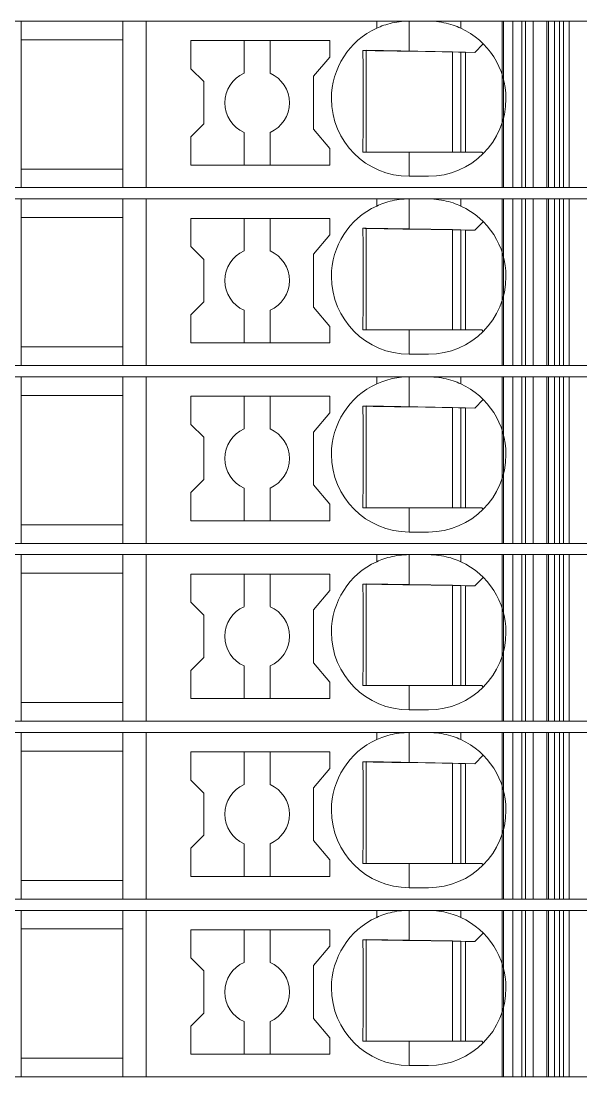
# Model space of a CAD drawing. Header units: millimetres. Extents: x 0 to 1680, y 0 to 1188.
# Drawn here: x 877.05 to 894.37, y 269.65 to 302.3 of the extents above; entities that cross this region are included whole.
import ezdxf
from ezdxf.enums import TextEntityAlignment as Align

# ---------------------------------------------------------------- set-up
doc = ezdxf.new("R2010")
doc.units = ezdxf.units.MM
for name, color, linetype, lineweight in [('EPLAN309', 5, 'Continuous', 5), ('EPLAN493', 5, 'Continuous', 5), ('MAIN-1', 7, 'Continuous', 5), ('MAIN-2', 7, 'Continuous', 5)]:
    doc.layers.add(name, color=color, linetype=linetype, lineweight=lineweight)
doc.styles.add('Tahoma', font='')
doc.styles.get('Tahoma').set_extended_font_data('Tahoma')

# ---------------------------------------------------------------- blocks, each defined once
blk = doc.blocks.new('EPLSYM_LibrarySPECIAL_Symbol12_Variant0_Placement8_12')
at = {"layer": 'EPLAN309', "lineweight": 13, "ltscale": 16}
blk.add_lwpolyline([(0, -5.15), (68.15, -5.15), (68.15, 0), (0, 0)], close=True, dxfattribs=at)
at = {"layer": 'EPLAN493', "color": 5, "style": 'Tahoma'}
blk.add_attdef('17_20450', text='', height=2.3478, dxfattribs=at).set_placement((0, -21.83478), align=Align.MIDDLE_RIGHT)
blk = doc.blocks.new('EPLSYM_LibrarySPECIAL_Symbol12_Variant0_Placement8_13')
at = {"layer": 'EPLAN309', "lineweight": 13, "ltscale": 16}
blk.add_lwpolyline([(0, -5.15), (68.15, -5.15), (68.15, 0), (0, 0)], close=True, dxfattribs=at)
at = {"layer": 'EPLAN493', "color": 5, "style": 'Tahoma'}
blk.add_attdef('17_20450', text='', height=2.3478, dxfattribs=at).set_placement((0, -21.83478), align=Align.MIDDLE_RIGHT)
blk = doc.blocks.new('EPLSYM_LibrarySPECIAL_Symbol12_Variant0_Placement8_14')
at = {"layer": 'EPLAN309', "lineweight": 13, "ltscale": 16}
blk.add_lwpolyline([(0, -5.15), (68.15, -5.15), (68.15, 0), (0, 0)], close=True, dxfattribs=at)
at = {"layer": 'EPLAN493', "color": 5, "style": 'Tahoma'}
blk.add_attdef('17_20450', text='', height=2.3478, dxfattribs=at).set_placement((0, -21.83478), align=Align.MIDDLE_RIGHT)
blk = doc.blocks.new('EPLSYM_LibrarySPECIAL_Symbol12_Variant0_Placement8_15')
at = {"layer": 'EPLAN309', "lineweight": 13, "ltscale": 16}
blk.add_lwpolyline([(0, -5.15), (68.15, -5.15), (68.15, 0), (0, 0)], close=True, dxfattribs=at)
at = {"layer": 'EPLAN493', "color": 5, "style": 'Tahoma'}
blk.add_attdef('17_20450', text='', height=2.3478, dxfattribs=at).set_placement((0, -21.83478), align=Align.MIDDLE_RIGHT)
blk = doc.blocks.new('EPLSYM_LibrarySPECIAL_Symbol12_Variant0_Placement8_16')
at = {"layer": 'EPLAN309', "lineweight": 13, "ltscale": 16}
blk.add_lwpolyline([(0, -5.15), (68.15, -5.15), (68.15, 0), (0, 0)], close=True, dxfattribs=at)
at = {"layer": 'EPLAN493', "color": 5, "style": 'Tahoma'}
blk.add_attdef('17_20450', text='', height=2.3478, dxfattribs=at).set_placement((0, -21.83478), align=Align.MIDDLE_RIGHT)
blk = doc.blocks.new('EPLSYM_LibrarySPECIAL_Symbol12_Variant0_Placement8_17')
at = {"layer": 'EPLAN309', "lineweight": 13, "ltscale": 16}
blk.add_lwpolyline([(0, -5.15), (68.15, -5.15), (68.15, 0), (0, 0)], close=True, dxfattribs=at)
at = {"layer": 'EPLAN493', "color": 5, "style": 'Tahoma'}
blk.add_attdef('17_20450', text='', height=2.3478, dxfattribs=at).set_placement((0, -21.83478), align=Align.MIDDLE_RIGHT)

msp = doc.modelspace()

# ---------------------------------------------------------------- linework, layer by layer
at = {"layer": 'MAIN-1'}
for p, q in [((877.05, 302.3), (880.2, 302.3)), ((877.05, 302.3), (877.05, 297.15)), ((880.919, 302.3), (880.2, 302.3)), ((880.2, 297.15), (880.2, 302.3)), ((888.05, 302.3), (880.919, 302.3)), ((880.919, 302.3), (880.919, 297.15)), ((888.05, 302.3), (889.05, 302.3)), ((888.05, 302.082), (888.05, 302.3)), ((888.102, 302.105), (888.05, 302.082)), ((888.156, 302.127), (888.102, 302.105)), ((888.213, 302.149), (888.156, 302.127)), ((888.272, 302.17), (888.213, 302.149)), ((888.333, 302.19), (888.272, 302.17)), ((888.397, 302.209), (888.333, 302.19)), ((888.463, 302.227), (888.397, 302.209)), ((888.531, 302.243), (888.463, 302.227)), ((888.601, 302.258), (888.531, 302.243)), ((888.673, 302.27), (888.601, 302.258)), ((888.746, 302.281), (888.673, 302.27)), ((888.821, 302.289), (888.746, 302.281)), ((888.897, 302.295), (888.821, 302.289)), ((888.973, 302.299), (888.897, 302.295)), ((889.05, 302.3), (888.973, 302.299)), ((889.05, 301.368), (889.05, 302.3)), ((889.05, 302.3), (889.65, 302.3)), ((889.65, 302.3), (889.732, 302.299)), ((890.65, 302.3), (889.65, 302.3)), ((889.732, 302.299), (889.814, 302.294)), ((889.814, 302.294), (889.896, 302.287)), ((889.896, 302.287), (889.975, 302.278)), ((889.975, 302.278), (890.053, 302.266)), ((890.053, 302.266), (890.13, 302.252)), ((890.13, 302.252), (890.204, 302.235)), ((890.204, 302.235), (890.275, 302.217)), ((890.275, 302.217), (890.345, 302.197)), ((890.345, 302.197), (890.411, 302.176)), ((890.411, 302.176), (890.475, 302.154)), ((890.475, 302.154), (890.536, 302.131)), ((890.536, 302.131), (890.594, 302.106)), ((890.594, 302.106), (890.65, 302.082)), ((890.65, 302.3), (893.704, 302.3)), ((890.65, 302.082), (890.65, 302.3)), ((893.832, 302.3), (893.704, 302.3)), ((893.704, 297.15), (893.704, 302.3)), ((893.832, 302.3), (894.367, 302.3)), ((893.832, 297.15), (893.832, 302.3)), ((877.05, 301.725), (880.2, 301.725)), ((882.3, 301.7), (882.3, 300.829)), ((882.3, 301.7), (886.6, 301.7)), ((883.95, 301.7), (883.95, 300.692)), ((884.75, 300.692), (884.75, 301.7)), ((886.6, 301.189), (886.6, 301.7)), ((887.624, 301.392), (887.625, 301.322)), ((887.685, 301.391), (887.624, 301.392)), ((887.746, 301.39), (887.685, 301.391)), ((887.721, 301.391), (887.721, 298.25)), ((887.809, 301.389), (887.746, 301.39)), ((887.873, 301.388), (887.809, 301.389)), ((887.937, 301.387), (887.873, 301.388)), ((888.003, 301.386), (887.937, 301.387)), ((888.071, 301.385), (888.003, 301.386)), ((888.14, 301.384), (888.071, 301.385)), ((888.21, 301.382), (888.14, 301.384)), ((888.283, 301.381), (888.21, 301.382)), ((888.358, 301.38), (888.283, 301.381)), ((888.435, 301.379), (888.358, 301.38)), ((888.514, 301.377), (888.435, 301.379)), ((888.597, 301.376), (888.514, 301.377)), ((888.682, 301.375), (888.597, 301.376)), ((888.771, 301.373), (888.682, 301.375)), ((888.862, 301.371), (888.771, 301.373)), ((888.955, 301.37), (888.862, 301.371)), ((889.05, 301.368), (888.955, 301.37)), ((889.05, 301.368), (891.083, 301.333)), ((891.083, 301.333), (891.347, 301.597)), ((886.1, 300.593), (886.6, 301.189)), ((887.625, 301.322), (887.625, 301.25)), ((887.625, 301.25), (887.626, 301.177)), ((887.626, 301.177), (887.627, 301.103)), ((887.627, 301.103), (887.628, 301.027)), ((890.4, 301.345), (890.4, 298.25)), ((890.65, 298.25), (890.65, 301.34)), ((890.8, 301.338), (890.8, 298.25)), ((882.7, 300.429), (882.3, 300.829)), ((887.628, 301.027), (887.628, 300.949)), ((887.628, 300.949), (887.629, 300.87)), ((887.629, 300.87), (887.63, 300.788)), ((887.63, 300.788), (887.63, 300.704)), ((882.7, 300.429), (882.7, 299.121)), ((886.1, 300.593), (886.1, 298.957)), ((887.63, 300.704), (887.631, 300.617)), ((887.631, 300.617), (887.631, 300.526)), ((887.631, 300.526), (887.632, 300.432)), ((887.632, 300.432), (887.633, 300.334)), ((887.633, 300.334), (887.633, 300.231)), ((887.633, 300.231), (887.633, 300.124)), ((887.633, 300.124), (887.633, 300.013)), ((887.633, 300.013), (887.634, 299.9)), ((887.634, 299.9), (887.633, 299.779)), ((887.633, 299.779), (887.633, 299.661)), ((887.633, 299.547), (887.632, 299.438)), ((887.632, 299.438), (887.632, 299.334)), ((887.633, 299.661), (887.633, 299.547)), ((882.7, 299.121), (882.3, 298.721)), ((887.631, 299.139), (887.63, 299.048)), ((887.632, 299.334), (887.631, 299.234)), ((887.631, 299.234), (887.631, 299.139)), ((883.95, 298.858), (883.95, 297.85)), ((884.75, 298.858), (884.75, 297.85)), ((886.1, 298.957), (886.6, 298.361)), ((887.628, 298.79), (887.627, 298.708)), ((887.629, 298.959), (887.628, 298.873)), ((887.628, 298.873), (887.628, 298.79)), ((887.63, 299.048), (887.629, 298.959)), ((882.3, 298.721), (882.3, 297.85)), ((887.625, 298.55), (887.624, 298.474)), ((887.624, 298.474), (887.624, 298.398)), ((887.626, 298.629), (887.625, 298.55)), ((887.627, 298.708), (887.626, 298.629)), ((886.6, 297.85), (886.6, 298.361)), ((887.623, 298.324), (887.622, 298.25)), ((887.622, 298.25), (887.683, 298.25)), ((887.624, 298.398), (887.623, 298.324)), ((887.683, 298.25), (887.746, 298.25)), ((887.746, 298.25), (887.809, 298.25)), ((887.809, 298.25), (887.873, 298.25)), ((887.873, 298.25), (887.939, 298.25)), ((887.939, 298.25), (888.005, 298.25)), ((888.005, 298.25), (888.074, 298.25)), ((888.074, 298.25), (888.144, 298.25)), ((888.144, 298.25), (888.215, 298.25)), ((888.215, 298.25), (888.289, 298.25)), ((888.289, 298.25), (888.364, 298.25)), ((888.364, 298.25), (888.442, 298.25)), ((888.442, 298.25), (888.522, 298.25)), ((888.522, 298.25), (888.605, 298.25)), ((888.605, 298.25), (888.69, 298.25)), ((888.69, 298.25), (888.778, 298.25)), ((888.778, 298.25), (888.867, 298.25)), ((888.867, 298.25), (888.958, 298.25)), ((888.958, 298.25), (889.05, 298.25)), ((889.05, 298.25), (891.3, 298.25)), ((889.05, 298.25), (889.05, 297.5)), ((891.347, 298.203), (891.3, 298.25)), ((886.6, 297.85), (882.3, 297.85)), ((877.05, 297.725), (880.2, 297.725)), ((889.65, 297.5), (889.05, 297.5)), ((877.05, 297.15), (880.2, 297.15)), ((880.919, 297.15), (880.2, 297.15)), ((880.919, 297.15), (893.704, 297.15)), ((892.544, 297.15), (892.544, 297.15)), ((892.65, 297.15), (892.65, 297.15)), ((893.832, 297.15), (893.704, 297.15)), ((893.832, 297.15), (894.367, 297.15)), ((877.05, 296.8), (880.2, 296.8)), ((877.05, 296.8), (877.05, 291.65)), ((880.919, 296.8), (880.2, 296.8)), ((880.2, 291.65), (880.2, 296.8)), ((888.05, 296.8), (880.919, 296.8)), ((880.919, 296.8), (880.919, 291.65)), ((888.05, 296.8), (889.05, 296.8)), ((888.05, 296.582), (888.05, 296.8)), ((888.821, 296.789), (888.746, 296.781)), ((888.897, 296.795), (888.821, 296.789)), ((888.973, 296.799), (888.897, 296.795)), ((889.05, 296.8), (888.973, 296.799)), ((889.05, 295.868), (889.05, 296.8)), ((889.05, 296.8), (889.65, 296.8)), ((889.65, 296.8), (889.732, 296.799)), ((890.65, 296.8), (889.65, 296.8)), ((889.732, 296.799), (889.814, 296.794)), ((889.814, 296.794), (889.896, 296.787)), ((890.65, 296.8), (893.704, 296.8)), ((890.65, 296.582), (890.65, 296.8)), ((893.832, 296.8), (893.704, 296.8)), ((893.704, 291.65), (893.704, 296.8)), ((893.832, 296.8), (894.367, 296.8)), ((893.832, 291.65), (893.832, 296.8)), ((888.102, 296.605), (888.05, 296.582)), ((888.156, 296.627), (888.102, 296.605)), ((888.213, 296.649), (888.156, 296.627)), ((888.272, 296.67), (888.213, 296.649)), ((888.333, 296.69), (888.272, 296.67)), ((888.397, 296.709), (888.333, 296.69)), ((888.463, 296.727), (888.397, 296.709)), ((888.531, 296.743), (888.463, 296.727)), ((888.601, 296.758), (888.531, 296.743)), ((888.673, 296.77), (888.601, 296.758)), ((888.746, 296.781), (888.673, 296.77)), ((889.896, 296.787), (889.975, 296.778)), ((889.975, 296.778), (890.053, 296.766)), ((890.053, 296.766), (890.13, 296.752)), ((890.13, 296.752), (890.204, 296.735)), ((890.204, 296.735), (890.275, 296.717)), ((890.275, 296.717), (890.345, 296.697)), ((890.345, 296.697), (890.411, 296.676)), ((890.411, 296.676), (890.475, 296.654)), ((890.475, 296.654), (890.536, 296.631)), ((890.536, 296.631), (890.594, 296.606)), ((890.594, 296.606), (890.65, 296.582)), ((877.05, 296.225), (880.2, 296.225)), ((882.3, 296.2), (882.3, 295.329)), ((882.3, 296.2), (886.6, 296.2)), ((883.95, 296.2), (883.95, 295.192)), ((884.75, 295.192), (884.75, 296.2)), ((886.6, 295.689), (886.6, 296.2)), ((887.624, 295.892), (887.625, 295.822)), ((887.685, 295.891), (887.624, 295.892)), ((887.625, 295.822), (887.625, 295.75)), ((887.746, 295.89), (887.685, 295.891)), ((887.721, 295.891), (887.721, 292.75)), ((887.809, 295.889), (887.746, 295.89)), ((887.873, 295.888), (887.809, 295.889)), ((887.937, 295.887), (887.873, 295.888)), ((888.003, 295.886), (887.937, 295.887)), ((888.071, 295.885), (888.003, 295.886)), ((888.14, 295.884), (888.071, 295.885)), ((888.21, 295.882), (888.14, 295.884)), ((888.283, 295.881), (888.21, 295.882)), ((888.358, 295.88), (888.283, 295.881)), ((888.435, 295.879), (888.358, 295.88)), ((888.514, 295.877), (888.435, 295.879)), ((888.597, 295.876), (888.514, 295.877)), ((888.682, 295.875), (888.597, 295.876)), ((888.771, 295.873), (888.682, 295.875)), ((888.862, 295.871), (888.771, 295.873)), ((888.955, 295.87), (888.862, 295.871)), ((889.05, 295.868), (888.955, 295.87)), ((889.05, 295.868), (891.083, 295.833)), ((890.4, 295.845), (890.4, 292.75)), ((890.65, 292.75), (890.65, 295.84)), ((890.8, 295.838), (890.8, 292.75)), ((891.083, 295.833), (891.347, 296.097)), ((886.1, 295.093), (886.6, 295.689)), ((887.625, 295.75), (887.626, 295.677)), ((887.626, 295.677), (887.627, 295.603)), ((887.627, 295.603), (887.628, 295.527)), ((887.628, 295.527), (887.628, 295.449)), ((882.7, 294.929), (882.3, 295.329)), ((887.628, 295.449), (887.629, 295.37)), ((887.629, 295.37), (887.63, 295.288)), ((887.63, 295.288), (887.63, 295.204)), ((887.63, 295.204), (887.631, 295.117)), ((882.7, 294.929), (882.7, 293.621)), ((886.1, 295.093), (886.1, 293.457)), ((887.631, 295.117), (887.631, 295.026)), ((887.631, 295.026), (887.632, 294.932)), ((887.632, 294.932), (887.633, 294.834)), ((887.633, 294.834), (887.633, 294.731)), ((887.633, 294.731), (887.633, 294.624)), ((887.633, 294.624), (887.633, 294.513)), ((887.633, 294.513), (887.634, 294.4)), ((887.634, 294.4), (887.633, 294.279)), ((887.633, 294.279), (887.633, 294.161)), ((887.633, 294.047), (887.632, 293.938)), ((887.632, 293.938), (887.632, 293.834)), ((887.633, 294.161), (887.633, 294.047)), ((882.7, 293.621), (882.3, 293.221)), ((887.63, 293.548), (887.629, 293.459)), ((887.631, 293.639), (887.63, 293.548)), ((887.632, 293.834), (887.631, 293.734)), ((887.631, 293.734), (887.631, 293.639)), ((882.3, 293.221), (882.3, 292.35)), ((883.95, 293.358), (883.95, 292.35)), ((884.75, 293.358), (884.75, 292.35)), ((886.1, 293.457), (886.6, 292.861)), ((887.627, 293.208), (887.626, 293.129)), ((887.628, 293.29), (887.627, 293.208)), ((887.629, 293.459), (887.628, 293.373)), ((887.628, 293.373), (887.628, 293.29)), ((887.624, 292.898), (887.623, 292.824)), ((887.625, 293.05), (887.624, 292.974)), ((887.624, 292.974), (887.624, 292.898)), ((887.626, 293.129), (887.625, 293.05)), ((886.6, 292.35), (886.6, 292.861)), ((887.623, 292.824), (887.622, 292.75)), ((887.622, 292.75), (887.683, 292.75)), ((887.683, 292.75), (887.746, 292.75)), ((887.746, 292.75), (887.809, 292.75)), ((887.809, 292.75), (887.873, 292.75)), ((887.873, 292.75), (887.939, 292.75)), ((887.939, 292.75), (888.005, 292.75)), ((888.005, 292.75), (888.074, 292.75)), ((888.074, 292.75), (888.144, 292.75)), ((888.144, 292.75), (888.215, 292.75)), ((888.215, 292.75), (888.289, 292.75)), ((888.289, 292.75), (888.364, 292.75)), ((888.364, 292.75), (888.442, 292.75)), ((888.442, 292.75), (888.522, 292.75)), ((888.522, 292.75), (888.605, 292.75)), ((888.605, 292.75), (888.69, 292.75)), ((888.69, 292.75), (888.778, 292.75)), ((888.778, 292.75), (888.867, 292.75)), ((888.867, 292.75), (888.958, 292.75)), ((888.958, 292.75), (889.05, 292.75)), ((889.05, 292.75), (891.3, 292.75)), ((889.05, 292.75), (889.05, 292)), ((891.347, 292.703), (891.3, 292.75)), ((877.05, 292.225), (880.2, 292.225)), ((886.6, 292.35), (882.3, 292.35)), ((889.65, 292), (889.05, 292)), ((877.05, 291.65), (880.2, 291.65)), ((880.919, 291.65), (880.2, 291.65)), ((880.919, 291.65), (893.704, 291.65)), ((892.544, 291.65), (892.544, 291.65)), ((892.65, 291.65), (892.65, 291.65)), ((893.832, 291.65), (893.704, 291.65)), ((893.832, 291.65), (894.367, 291.65)), ((877.05, 291.3), (880.2, 291.3)), ((877.05, 291.3), (877.05, 286.15)), ((880.919, 291.3), (880.2, 291.3)), ((880.2, 286.15), (880.2, 291.3)), ((888.05, 291.3), (880.919, 291.3)), ((880.919, 291.3), (880.919, 286.15)), ((888.05, 291.3), (889.05, 291.3)), ((888.05, 291.082), (888.05, 291.3)), ((888.531, 291.243), (888.463, 291.227)), ((888.601, 291.258), (888.531, 291.243)), ((888.673, 291.27), (888.601, 291.258)), ((888.746, 291.281), (888.673, 291.27)), ((888.821, 291.289), (888.746, 291.281)), ((888.897, 291.295), (888.821, 291.289)), ((888.973, 291.299), (888.897, 291.295)), ((889.05, 291.3), (888.973, 291.299)), ((889.05, 290.368), (889.05, 291.3)), ((889.05, 291.3), (889.65, 291.3)), ((889.65, 291.3), (889.732, 291.299)), ((890.65, 291.3), (889.65, 291.3)), ((889.732, 291.299), (889.814, 291.294)), ((889.814, 291.294), (889.896, 291.287)), ((889.896, 291.287), (889.975, 291.278)), ((889.975, 291.278), (890.053, 291.266)), ((890.053, 291.266), (890.13, 291.252)), ((890.13, 291.252), (890.204, 291.235)), ((890.65, 291.3), (893.704, 291.3)), ((890.65, 291.082), (890.65, 291.3)), ((893.832, 291.3), (893.704, 291.3)), ((893.704, 286.15), (893.704, 291.3)), ((893.832, 291.3), (894.367, 291.3)), ((893.832, 286.15), (893.832, 291.3)), ((888.102, 291.105), (888.05, 291.082)), ((888.156, 291.127), (888.102, 291.105)), ((888.213, 291.149), (888.156, 291.127)), ((888.272, 291.17), (888.213, 291.149)), ((888.333, 291.19), (888.272, 291.17)), ((888.397, 291.209), (888.333, 291.19)), ((888.463, 291.227), (888.397, 291.209)), ((890.204, 291.235), (890.275, 291.217)), ((890.275, 291.217), (890.345, 291.197)), ((890.345, 291.197), (890.411, 291.176)), ((890.411, 291.176), (890.475, 291.154)), ((890.475, 291.154), (890.536, 291.131)), ((890.536, 291.131), (890.594, 291.106)), ((890.594, 291.106), (890.65, 291.082)), ((877.05, 290.725), (880.2, 290.725)), ((882.3, 290.7), (882.3, 289.829)), ((882.3, 290.7), (886.6, 290.7)), ((883.95, 290.7), (883.95, 289.692)), ((884.75, 289.692), (884.75, 290.7)), ((886.6, 290.189), (886.6, 290.7)), ((891.083, 290.333), (891.347, 290.597)), ((887.624, 290.392), (887.625, 290.322)), ((887.685, 290.391), (887.624, 290.392)), ((887.625, 290.322), (887.625, 290.25)), ((887.746, 290.39), (887.685, 290.391)), ((887.721, 290.391), (887.721, 287.25)), ((887.809, 290.389), (887.746, 290.39)), ((887.873, 290.388), (887.809, 290.389)), ((887.937, 290.387), (887.873, 290.388)), ((888.003, 290.386), (887.937, 290.387)), ((888.071, 290.385), (888.003, 290.386)), ((888.14, 290.384), (888.071, 290.385)), ((888.21, 290.382), (888.14, 290.384)), ((888.283, 290.381), (888.21, 290.382)), ((888.358, 290.38), (888.283, 290.381)), ((888.435, 290.379), (888.358, 290.38)), ((888.514, 290.377), (888.435, 290.379)), ((888.597, 290.376), (888.514, 290.377)), ((888.682, 290.375), (888.597, 290.376)), ((888.771, 290.373), (888.682, 290.375)), ((888.862, 290.371), (888.771, 290.373)), ((888.955, 290.37), (888.862, 290.371)), ((889.05, 290.368), (888.955, 290.37)), ((889.05, 290.368), (891.083, 290.333)), ((890.4, 290.345), (890.4, 287.25)), ((890.65, 287.25), (890.65, 290.34)), ((890.8, 290.338), (890.8, 287.25)), ((886.1, 289.593), (886.6, 290.189)), ((887.625, 290.25), (887.626, 290.177)), ((887.626, 290.177), (887.627, 290.103)), ((887.627, 290.103), (887.628, 290.027)), ((887.628, 290.027), (887.628, 289.949)), ((887.628, 289.949), (887.629, 289.87)), ((882.7, 289.429), (882.3, 289.829)), ((887.629, 289.87), (887.63, 289.788)), ((887.63, 289.788), (887.63, 289.704)), ((887.63, 289.704), (887.631, 289.617)), ((887.631, 289.617), (887.631, 289.526)), ((882.7, 289.429), (882.7, 288.121)), ((886.1, 289.593), (886.1, 287.957)), ((887.631, 289.526), (887.632, 289.432)), ((887.632, 289.432), (887.633, 289.334)), ((887.633, 289.334), (887.633, 289.231)), ((887.633, 289.231), (887.633, 289.124)), ((887.633, 289.124), (887.633, 289.013)), ((887.633, 289.013), (887.634, 288.9)), ((887.634, 288.9), (887.633, 288.779)), ((887.633, 288.779), (887.633, 288.661)), ((887.633, 288.661), (887.633, 288.547)), ((887.632, 288.334), (887.631, 288.234)), ((887.633, 288.547), (887.632, 288.438)), ((887.632, 288.438), (887.632, 288.334)), ((882.7, 288.121), (882.3, 287.721)), ((887.63, 288.048), (887.629, 287.959)), ((887.631, 288.139), (887.63, 288.048)), ((887.631, 288.234), (887.631, 288.139)), ((882.3, 287.721), (882.3, 286.85)), ((883.95, 287.858), (883.95, 286.85)), ((884.75, 287.858), (884.75, 286.85)), ((886.1, 287.957), (886.6, 287.361)), ((887.627, 287.708), (887.626, 287.629)), ((887.628, 287.79), (887.627, 287.708)), ((887.629, 287.959), (887.628, 287.873)), ((887.628, 287.873), (887.628, 287.79)), ((886.6, 286.85), (886.6, 287.361)), ((887.623, 287.324), (887.622, 287.25)), ((887.624, 287.398), (887.623, 287.324)), ((887.625, 287.55), (887.624, 287.474)), ((887.624, 287.474), (887.624, 287.398)), ((887.626, 287.629), (887.625, 287.55)), ((887.622, 287.25), (887.683, 287.25)), ((887.683, 287.25), (887.746, 287.25)), ((887.746, 287.25), (887.809, 287.25)), ((887.809, 287.25), (887.873, 287.25)), ((887.873, 287.25), (887.939, 287.25)), ((887.939, 287.25), (888.005, 287.25)), ((888.005, 287.25), (888.074, 287.25)), ((888.074, 287.25), (888.144, 287.25)), ((888.144, 287.25), (888.215, 287.25)), ((888.215, 287.25), (888.289, 287.25)), ((888.289, 287.25), (888.364, 287.25)), ((888.364, 287.25), (888.442, 287.25)), ((888.442, 287.25), (888.522, 287.25)), ((888.522, 287.25), (888.605, 287.25)), ((888.605, 287.25), (888.69, 287.25)), ((888.69, 287.25), (888.778, 287.25)), ((888.778, 287.25), (888.867, 287.25)), ((888.867, 287.25), (888.958, 287.25)), ((888.958, 287.25), (889.05, 287.25)), ((889.05, 287.25), (891.3, 287.25)), ((889.05, 287.25), (889.05, 286.5)), ((891.347, 287.203), (891.3, 287.25)), ((877.05, 286.725), (880.2, 286.725)), ((886.6, 286.85), (882.3, 286.85)), ((889.65, 286.5), (889.05, 286.5)), ((877.05, 286.15), (880.2, 286.15)), ((880.919, 286.15), (880.2, 286.15)), ((880.919, 286.15), (893.704, 286.15)), ((892.544, 286.15), (892.544, 286.15)), ((892.65, 286.15), (892.65, 286.15)), ((893.832, 286.15), (893.704, 286.15)), ((893.832, 286.15), (894.367, 286.15)), ((877.05, 285.8), (880.2, 285.8)), ((877.05, 285.8), (877.05, 280.65)), ((880.919, 285.8), (880.2, 285.8)), ((880.2, 280.65), (880.2, 285.8)), ((888.05, 285.8), (880.919, 285.8)), ((880.919, 285.8), (880.919, 280.65)), ((888.05, 285.8), (889.05, 285.8)), ((888.05, 285.582), (888.05, 285.8)), ((888.333, 285.69), (888.272, 285.67)), ((888.397, 285.709), (888.333, 285.69)), ((888.463, 285.727), (888.397, 285.709)), ((888.531, 285.743), (888.463, 285.727)), ((888.601, 285.758), (888.531, 285.743)), ((888.673, 285.77), (888.601, 285.758)), ((888.746, 285.781), (888.673, 285.77)), ((888.821, 285.789), (888.746, 285.781)), ((888.897, 285.795), (888.821, 285.789)), ((888.973, 285.799), (888.897, 285.795)), ((889.05, 285.8), (888.973, 285.799)), ((889.05, 284.868), (889.05, 285.8)), ((889.05, 285.8), (889.65, 285.8)), ((889.65, 285.8), (889.732, 285.799)), ((890.65, 285.8), (889.65, 285.8)), ((889.732, 285.799), (889.814, 285.794)), ((889.814, 285.794), (889.896, 285.787)), ((889.896, 285.787), (889.975, 285.778)), ((889.975, 285.778), (890.053, 285.766)), ((890.053, 285.766), (890.13, 285.752)), ((890.13, 285.752), (890.204, 285.735)), ((890.204, 285.735), (890.275, 285.717)), ((890.275, 285.717), (890.345, 285.697)), ((890.345, 285.697), (890.411, 285.676)), ((890.65, 285.8), (893.704, 285.8)), ((890.65, 285.582), (890.65, 285.8)), ((893.832, 285.8), (893.704, 285.8)), ((893.704, 280.65), (893.704, 285.8)), ((893.832, 285.8), (894.367, 285.8)), ((893.832, 280.65), (893.832, 285.8)), ((888.102, 285.605), (888.05, 285.582)), ((888.156, 285.627), (888.102, 285.605)), ((888.213, 285.649), (888.156, 285.627)), ((888.272, 285.67), (888.213, 285.649)), ((890.411, 285.676), (890.475, 285.654)), ((890.475, 285.654), (890.536, 285.631)), ((890.536, 285.631), (890.594, 285.606)), ((890.594, 285.606), (890.65, 285.582)), ((877.05, 285.225), (880.2, 285.225)), ((882.3, 285.2), (882.3, 284.329)), ((882.3, 285.2), (886.6, 285.2)), ((883.95, 285.2), (883.95, 284.192)), ((884.75, 284.192), (884.75, 285.2)), ((886.6, 284.689), (886.6, 285.2)), ((891.083, 284.833), (891.347, 285.097)), ((887.624, 284.892), (887.625, 284.822)), ((887.685, 284.891), (887.624, 284.892)), ((887.625, 284.822), (887.625, 284.75)), ((887.625, 284.75), (887.626, 284.677)), ((887.746, 284.89), (887.685, 284.891)), ((887.721, 284.891), (887.721, 281.75)), ((887.809, 284.889), (887.746, 284.89)), ((887.873, 284.888), (887.809, 284.889)), ((887.937, 284.887), (887.873, 284.888)), ((888.003, 284.886), (887.937, 284.887)), ((888.071, 284.885), (888.003, 284.886)), ((888.14, 284.884), (888.071, 284.885)), ((888.21, 284.882), (888.14, 284.884)), ((888.283, 284.881), (888.21, 284.882)), ((888.358, 284.88), (888.283, 284.881)), ((888.435, 284.879), (888.358, 284.88)), ((888.514, 284.877), (888.435, 284.879)), ((888.597, 284.876), (888.514, 284.877)), ((888.682, 284.875), (888.597, 284.876)), ((888.771, 284.873), (888.682, 284.875)), ((888.862, 284.871), (888.771, 284.873)), ((888.955, 284.87), (888.862, 284.871)), ((889.05, 284.868), (888.955, 284.87)), ((889.05, 284.868), (891.083, 284.833)), ((890.4, 284.845), (890.4, 281.75)), ((890.65, 281.75), (890.65, 284.84)), ((890.8, 284.838), (890.8, 281.75)), ((886.1, 284.093), (886.6, 284.689)), ((887.626, 284.677), (887.627, 284.603)), ((887.627, 284.603), (887.628, 284.527)), ((887.628, 284.527), (887.628, 284.449)), ((887.628, 284.449), (887.629, 284.37)), ((882.7, 283.929), (882.3, 284.329)), ((886.1, 284.093), (886.1, 282.457)), ((887.629, 284.37), (887.63, 284.288)), ((887.63, 284.288), (887.63, 284.204)), ((887.63, 284.204), (887.631, 284.117)), ((887.631, 284.117), (887.631, 284.026)), ((882.7, 283.929), (882.7, 282.621)), ((887.631, 284.026), (887.632, 283.932)), ((887.632, 283.932), (887.633, 283.834)), ((887.633, 283.834), (887.633, 283.731)), ((887.633, 283.731), (887.633, 283.624)), ((887.633, 283.624), (887.633, 283.513)), ((887.633, 283.513), (887.634, 283.4)), ((887.634, 283.4), (887.633, 283.279)), ((887.633, 283.279), (887.633, 283.161)), ((887.633, 283.161), (887.633, 283.047)), ((887.632, 282.834), (887.631, 282.734)), ((887.633, 283.047), (887.632, 282.938)), ((887.632, 282.938), (887.632, 282.834)), ((882.7, 282.621), (882.3, 282.221)), ((886.1, 282.457), (886.6, 281.861)), ((887.629, 282.459), (887.628, 282.373)), ((887.63, 282.548), (887.629, 282.459)), ((887.631, 282.639), (887.63, 282.548)), ((887.631, 282.734), (887.631, 282.639)), ((882.3, 282.221), (882.3, 281.35)), ((883.95, 282.358), (883.95, 281.35)), ((884.75, 282.358), (884.75, 281.35)), ((887.626, 282.129), (887.625, 282.05)), ((887.627, 282.208), (887.626, 282.129)), ((887.628, 282.29), (887.627, 282.208)), ((887.628, 282.373), (887.628, 282.29)), ((886.6, 281.35), (886.6, 281.861)), ((887.623, 281.824), (887.622, 281.75)), ((887.624, 281.898), (887.623, 281.824)), ((887.625, 282.05), (887.624, 281.974)), ((887.624, 281.974), (887.624, 281.898)), ((887.622, 281.75), (887.683, 281.75)), ((887.683, 281.75), (887.746, 281.75)), ((887.746, 281.75), (887.809, 281.75)), ((887.809, 281.75), (887.873, 281.75)), ((887.873, 281.75), (887.939, 281.75)), ((887.939, 281.75), (888.005, 281.75)), ((888.005, 281.75), (888.074, 281.75)), ((888.074, 281.75), (888.144, 281.75)), ((888.144, 281.75), (888.215, 281.75)), ((888.215, 281.75), (888.289, 281.75)), ((888.289, 281.75), (888.364, 281.75)), ((888.364, 281.75), (888.442, 281.75)), ((888.442, 281.75), (888.522, 281.75)), ((888.522, 281.75), (888.605, 281.75)), ((888.605, 281.75), (888.69, 281.75)), ((888.69, 281.75), (888.778, 281.75)), ((888.778, 281.75), (888.867, 281.75)), ((888.867, 281.75), (888.958, 281.75)), ((888.958, 281.75), (889.05, 281.75)), ((889.05, 281.75), (891.3, 281.75)), ((889.05, 281.75), (889.05, 281)), ((891.347, 281.703), (891.3, 281.75)), ((877.05, 281.225), (880.2, 281.225)), ((886.6, 281.35), (882.3, 281.35)), ((889.65, 281), (889.05, 281)), ((877.05, 280.65), (880.2, 280.65)), ((880.919, 280.65), (880.2, 280.65)), ((880.919, 280.65), (893.704, 280.65)), ((892.544, 280.65), (892.544, 280.65)), ((892.65, 280.65), (892.65, 280.65)), ((893.832, 280.65), (893.704, 280.65)), ((893.832, 280.65), (894.367, 280.65)), ((877.05, 280.3), (880.2, 280.3)), ((877.05, 280.3), (877.05, 275.15)), ((880.919, 280.3), (880.2, 280.3)), ((880.2, 275.15), (880.2, 280.3)), ((888.05, 280.3), (880.919, 280.3)), ((880.919, 280.3), (880.919, 275.15)), ((888.05, 280.3), (889.05, 280.3)), ((888.05, 280.082), (888.05, 280.3)), ((888.213, 280.149), (888.156, 280.127)), ((888.272, 280.17), (888.213, 280.149)), ((888.333, 280.19), (888.272, 280.17)), ((888.397, 280.209), (888.333, 280.19)), ((888.463, 280.227), (888.397, 280.209)), ((888.531, 280.243), (888.463, 280.227)), ((888.601, 280.258), (888.531, 280.243)), ((888.673, 280.27), (888.601, 280.258)), ((888.746, 280.281), (888.673, 280.27)), ((888.821, 280.289), (888.746, 280.281)), ((888.897, 280.295), (888.821, 280.289)), ((888.973, 280.299), (888.897, 280.295)), ((889.05, 280.3), (888.973, 280.299)), ((889.05, 279.368), (889.05, 280.3)), ((889.05, 280.3), (889.65, 280.3)), ((889.65, 280.3), (889.732, 280.299)), ((890.65, 280.3), (889.65, 280.3)), ((889.732, 280.299), (889.814, 280.294)), ((889.814, 280.294), (889.896, 280.287)), ((889.896, 280.287), (889.975, 280.278)), ((889.975, 280.278), (890.053, 280.266)), ((890.053, 280.266), (890.13, 280.252)), ((890.13, 280.252), (890.204, 280.235)), ((890.204, 280.235), (890.275, 280.217)), ((890.275, 280.217), (890.345, 280.197)), ((890.345, 280.197), (890.411, 280.176)), ((890.411, 280.176), (890.475, 280.154)), ((890.475, 280.154), (890.536, 280.131)), ((890.65, 280.3), (893.704, 280.3)), ((890.65, 280.082), (890.65, 280.3)), ((893.832, 280.3), (893.704, 280.3)), ((893.704, 275.15), (893.704, 280.3)), ((893.832, 280.3), (894.367, 280.3)), ((893.832, 275.15), (893.832, 280.3)), ((888.102, 280.105), (888.05, 280.082)), ((888.156, 280.127), (888.102, 280.105)), ((890.536, 280.131), (890.594, 280.106)), ((890.594, 280.106), (890.65, 280.082)), ((877.05, 279.725), (880.2, 279.725)), ((882.3, 279.7), (882.3, 278.829)), ((882.3, 279.7), (886.6, 279.7)), ((883.95, 279.7), (883.95, 278.692)), ((884.75, 278.692), (884.75, 279.7)), ((886.6, 279.189), (886.6, 279.7)), ((891.083, 279.333), (891.347, 279.597)), ((886.1, 278.593), (886.6, 279.189)), ((887.624, 279.392), (887.625, 279.322)), ((887.685, 279.391), (887.624, 279.392)), ((887.625, 279.322), (887.625, 279.25)), ((887.625, 279.25), (887.626, 279.177)), ((887.626, 279.177), (887.627, 279.103)), ((887.746, 279.39), (887.685, 279.391)), ((887.721, 279.391), (887.721, 276.25)), ((887.809, 279.389), (887.746, 279.39)), ((887.873, 279.388), (887.809, 279.389)), ((887.937, 279.387), (887.873, 279.388)), ((888.003, 279.386), (887.937, 279.387)), ((888.071, 279.385), (888.003, 279.386)), ((888.14, 279.384), (888.071, 279.385)), ((888.21, 279.382), (888.14, 279.384)), ((888.283, 279.381), (888.21, 279.382)), ((888.358, 279.38), (888.283, 279.381)), ((888.435, 279.379), (888.358, 279.38)), ((888.514, 279.377), (888.435, 279.379)), ((888.597, 279.376), (888.514, 279.377)), ((888.682, 279.375), (888.597, 279.376)), ((888.771, 279.373), (888.682, 279.375)), ((888.862, 279.371), (888.771, 279.373)), ((888.955, 279.37), (888.862, 279.371)), ((889.05, 279.368), (888.955, 279.37)), ((889.05, 279.368), (891.083, 279.333)), ((890.4, 279.345), (890.4, 276.25)), ((890.65, 276.25), (890.65, 279.34)), ((890.8, 279.338), (890.8, 276.25)), ((887.627, 279.103), (887.628, 279.027)), ((887.628, 279.027), (887.628, 278.949)), ((887.628, 278.949), (887.629, 278.87)), ((887.629, 278.87), (887.63, 278.788)), ((882.7, 278.429), (882.3, 278.829)), ((886.1, 278.593), (886.1, 276.957)), ((887.63, 278.788), (887.63, 278.704)), ((887.63, 278.704), (887.631, 278.617)), ((887.631, 278.617), (887.631, 278.526)), ((887.631, 278.526), (887.632, 278.432)), ((882.7, 278.429), (882.7, 277.121)), ((887.632, 278.432), (887.633, 278.334)), ((887.633, 278.334), (887.633, 278.231)), ((887.633, 278.231), (887.633, 278.124)), ((887.633, 278.124), (887.633, 278.013)), ((887.633, 278.013), (887.634, 277.9)), ((887.634, 277.9), (887.633, 277.779)), ((887.633, 277.547), (887.632, 277.438)), ((887.633, 277.779), (887.633, 277.661)), ((887.633, 277.661), (887.633, 277.547)), ((887.632, 277.334), (887.631, 277.234)), ((887.631, 277.234), (887.631, 277.139)), ((887.632, 277.438), (887.632, 277.334)), ((882.7, 277.121), (882.3, 276.721)), ((886.1, 276.957), (886.6, 276.361)), ((887.629, 276.959), (887.628, 276.873)), ((887.628, 276.873), (887.628, 276.79)), ((887.63, 277.048), (887.629, 276.959)), ((887.631, 277.139), (887.63, 277.048)), ((882.3, 276.721), (882.3, 275.85)), ((883.95, 276.858), (883.95, 275.85)), ((884.75, 276.858), (884.75, 275.85)), ((887.625, 276.55), (887.624, 276.474)), ((887.626, 276.629), (887.625, 276.55)), ((887.627, 276.708), (887.626, 276.629)), ((887.628, 276.79), (887.627, 276.708)), ((886.6, 275.85), (886.6, 276.361)), ((887.623, 276.324), (887.622, 276.25)), ((887.622, 276.25), (887.683, 276.25)), ((887.624, 276.398), (887.623, 276.324)), ((887.624, 276.474), (887.624, 276.398)), ((887.683, 276.25), (887.746, 276.25)), ((887.746, 276.25), (887.809, 276.25)), ((887.809, 276.25), (887.873, 276.25)), ((887.873, 276.25), (887.939, 276.25)), ((887.939, 276.25), (888.005, 276.25)), ((888.005, 276.25), (888.074, 276.25)), ((888.074, 276.25), (888.144, 276.25)), ((888.144, 276.25), (888.215, 276.25)), ((888.215, 276.25), (888.289, 276.25)), ((888.289, 276.25), (888.364, 276.25)), ((888.364, 276.25), (888.442, 276.25)), ((888.442, 276.25), (888.522, 276.25)), ((888.522, 276.25), (888.605, 276.25)), ((888.605, 276.25), (888.69, 276.25)), ((888.69, 276.25), (888.778, 276.25)), ((888.778, 276.25), (888.867, 276.25)), ((888.867, 276.25), (888.958, 276.25)), ((888.958, 276.25), (889.05, 276.25)), ((889.05, 276.25), (891.3, 276.25)), ((889.05, 276.25), (889.05, 275.5)), ((891.347, 276.203), (891.3, 276.25)), ((877.05, 275.725), (880.2, 275.725)), ((886.6, 275.85), (882.3, 275.85)), ((889.65, 275.5), (889.05, 275.5)), ((877.05, 275.15), (880.2, 275.15)), ((880.919, 275.15), (880.2, 275.15)), ((880.919, 275.15), (893.704, 275.15)), ((892.544, 275.15), (892.544, 275.15)), ((892.65, 275.15), (892.65, 275.15)), ((893.832, 275.15), (893.704, 275.15)), ((893.832, 275.15), (894.367, 275.15)), ((877.05, 274.8), (880.2, 274.8)), ((877.05, 274.8), (877.05, 269.65)), ((880.919, 274.8), (880.2, 274.8)), ((880.2, 269.65), (880.2, 274.8)), ((888.05, 274.8), (880.919, 274.8)), ((880.919, 274.8), (880.919, 269.65)), ((888.05, 274.8), (889.05, 274.8)), ((888.05, 274.582), (888.05, 274.8)), ((888.102, 274.605), (888.05, 274.582)), ((888.156, 274.627), (888.102, 274.605)), ((888.213, 274.649), (888.156, 274.627)), ((888.272, 274.67), (888.213, 274.649)), ((888.333, 274.69), (888.272, 274.67)), ((888.397, 274.709), (888.333, 274.69)), ((888.463, 274.727), (888.397, 274.709)), ((888.531, 274.743), (888.463, 274.727)), ((888.601, 274.758), (888.531, 274.743)), ((888.673, 274.77), (888.601, 274.758)), ((888.746, 274.781), (888.673, 274.77)), ((888.821, 274.789), (888.746, 274.781)), ((888.897, 274.795), (888.821, 274.789)), ((888.973, 274.799), (888.897, 274.795)), ((889.05, 274.8), (888.973, 274.799)), ((889.05, 273.868), (889.05, 274.8)), ((889.05, 274.8), (889.65, 274.8)), ((889.65, 274.8), (889.732, 274.799)), ((890.65, 274.8), (889.65, 274.8)), ((889.732, 274.799), (889.814, 274.794)), ((889.814, 274.794), (889.896, 274.787)), ((889.896, 274.787), (889.975, 274.778)), ((889.975, 274.778), (890.053, 274.766)), ((890.053, 274.766), (890.13, 274.752)), ((890.13, 274.752), (890.204, 274.735)), ((890.204, 274.735), (890.275, 274.717)), ((890.275, 274.717), (890.345, 274.697)), ((890.345, 274.697), (890.411, 274.676)), ((890.411, 274.676), (890.475, 274.654)), ((890.475, 274.654), (890.536, 274.631)), ((890.536, 274.631), (890.594, 274.606)), ((890.594, 274.606), (890.65, 274.582)), ((890.65, 274.8), (893.704, 274.8)), ((890.65, 274.582), (890.65, 274.8)), ((893.832, 274.8), (893.704, 274.8)), ((893.704, 269.65), (893.704, 274.8)), ((893.832, 274.8), (894.367, 274.8)), ((893.832, 269.65), (893.832, 274.8)), ((877.05, 274.225), (880.2, 274.225)), ((882.3, 274.2), (882.3, 273.329)), ((882.3, 274.2), (886.6, 274.2)), ((883.95, 274.2), (883.95, 273.192)), ((884.75, 273.192), (884.75, 274.2)), ((886.6, 273.689), (886.6, 274.2)), ((891.083, 273.833), (891.347, 274.097)), ((886.1, 273.093), (886.6, 273.689)), ((887.624, 273.892), (887.625, 273.822)), ((887.685, 273.891), (887.624, 273.892)), ((887.625, 273.822), (887.625, 273.75)), ((887.625, 273.75), (887.626, 273.677)), ((887.626, 273.677), (887.627, 273.603)), ((887.746, 273.89), (887.685, 273.891)), ((887.721, 273.891), (887.721, 270.75)), ((887.809, 273.889), (887.746, 273.89)), ((887.873, 273.888), (887.809, 273.889)), ((887.937, 273.887), (887.873, 273.888)), ((888.003, 273.886), (887.937, 273.887)), ((888.071, 273.885), (888.003, 273.886)), ((888.14, 273.884), (888.071, 273.885)), ((888.21, 273.882), (888.14, 273.884)), ((888.283, 273.881), (888.21, 273.882)), ((888.358, 273.88), (888.283, 273.881)), ((888.435, 273.879), (888.358, 273.88)), ((888.514, 273.877), (888.435, 273.879)), ((888.597, 273.876), (888.514, 273.877)), ((888.682, 273.875), (888.597, 273.876)), ((888.771, 273.873), (888.682, 273.875)), ((888.862, 273.871), (888.771, 273.873)), ((888.955, 273.87), (888.862, 273.871)), ((889.05, 273.868), (888.955, 273.87)), ((889.05, 273.868), (891.083, 273.833)), ((890.4, 273.845), (890.4, 270.75)), ((890.65, 270.75), (890.65, 273.84)), ((890.8, 273.838), (890.8, 270.75)), ((882.7, 272.929), (882.3, 273.329)), ((887.627, 273.603), (887.628, 273.527)), ((887.628, 273.527), (887.628, 273.449)), ((887.628, 273.449), (887.629, 273.37)), ((887.629, 273.37), (887.63, 273.288)), ((887.63, 273.288), (887.63, 273.204)), ((886.1, 273.093), (886.1, 271.457)), ((887.63, 273.204), (887.631, 273.117)), ((887.631, 273.117), (887.631, 273.026)), ((887.631, 273.026), (887.632, 272.932)), ((882.7, 272.929), (882.7, 271.621)), ((887.632, 272.932), (887.633, 272.834)), ((887.633, 272.834), (887.633, 272.731)), ((887.633, 272.731), (887.633, 272.624)), ((887.633, 272.624), (887.633, 272.513)), ((887.633, 272.513), (887.634, 272.4)), ((887.634, 272.4), (887.633, 272.279)), ((887.633, 272.047), (887.632, 271.938)), ((887.633, 272.279), (887.633, 272.161)), ((887.633, 272.161), (887.633, 272.047)), ((887.632, 271.834), (887.631, 271.734)), ((887.631, 271.734), (887.631, 271.639)), ((887.632, 271.938), (887.632, 271.834)), ((882.7, 271.621), (882.3, 271.221)), ((883.95, 271.358), (883.95, 270.35)), ((884.75, 271.358), (884.75, 270.35)), ((886.1, 271.457), (886.6, 270.861)), ((887.629, 271.459), (887.628, 271.373)), ((887.628, 271.373), (887.628, 271.29)), ((887.63, 271.548), (887.629, 271.459)), ((887.631, 271.639), (887.63, 271.548)), ((882.3, 271.221), (882.3, 270.35)), ((887.625, 271.05), (887.624, 270.974)), ((887.626, 271.129), (887.625, 271.05)), ((887.627, 271.208), (887.626, 271.129)), ((887.628, 271.29), (887.627, 271.208)), ((886.6, 270.35), (886.6, 270.861)), ((887.623, 270.824), (887.622, 270.75)), ((887.622, 270.75), (887.683, 270.75)), ((887.624, 270.898), (887.623, 270.824)), ((887.624, 270.974), (887.624, 270.898)), ((887.683, 270.75), (887.746, 270.75)), ((887.746, 270.75), (887.809, 270.75)), ((887.809, 270.75), (887.873, 270.75)), ((887.873, 270.75), (887.939, 270.75)), ((887.939, 270.75), (888.005, 270.75)), ((888.005, 270.75), (888.074, 270.75)), ((888.074, 270.75), (888.144, 270.75)), ((888.144, 270.75), (888.215, 270.75)), ((888.215, 270.75), (888.289, 270.75)), ((888.289, 270.75), (888.364, 270.75)), ((888.364, 270.75), (888.442, 270.75)), ((888.442, 270.75), (888.522, 270.75)), ((888.522, 270.75), (888.605, 270.75)), ((888.605, 270.75), (888.69, 270.75)), ((888.69, 270.75), (888.778, 270.75)), ((888.778, 270.75), (888.867, 270.75)), ((888.867, 270.75), (888.958, 270.75)), ((888.958, 270.75), (889.05, 270.75)), ((889.05, 270.75), (891.3, 270.75)), ((889.05, 270.75), (889.05, 270)), ((891.347, 270.703), (891.3, 270.75)), ((886.6, 270.35), (882.3, 270.35)), ((877.05, 270.225), (880.2, 270.225)), ((889.65, 270), (889.05, 270)), ((877.05, 269.65), (880.2, 269.65)), ((880.919, 269.65), (880.2, 269.65)), ((880.919, 269.65), (893.704, 269.65)), ((892.544, 269.65), (892.544, 269.65)), ((892.65, 269.65), (892.65, 269.65)), ((893.832, 269.65), (893.704, 269.65)), ((893.832, 269.65), (894.367, 269.65))]:
    msp.add_line(p, q, dxfattribs=at)
for centre, radius, start, end in [((889.05, 299.9), 2.4, 114.6244, 180), ((889.65, 299.9), 2.4, 0, 65.3756), ((884.35, 299.775), 1, 113.5782, 180), ((884.35, 299.775), 1, 0, 66.4218), ((884.35, 299.775), 1, 180, 246.4218), ((884.35, 299.775), 1, 293.5782, 0), ((889.05, 299.9), 2.4, 180, 270), ((889.65, 299.9), 2.4, 270, 0), ((889.05, 294.4), 2.4, 114.6244, 180), ((889.65, 294.4), 2.4, 0, 65.3756), ((884.35, 294.275), 1, 113.5782, 180), ((884.35, 294.275), 1, 0, 66.4218), ((884.35, 294.275), 1, 180, 246.4218), ((884.35, 294.275), 1, 293.5782, 0), ((889.05, 294.4), 2.4, 180, 270), ((889.65, 294.4), 2.4, 270, 0), ((889.05, 288.9), 2.4, 114.6244, 180), ((889.65, 288.9), 2.4, 0, 65.3756), ((884.35, 288.775), 1, 113.5782, 180), ((884.35, 288.775), 1, 0, 66.4218), ((884.35, 288.775), 1, 180, 246.4218), ((884.35, 288.775), 1, 293.5782, 0), ((889.05, 288.9), 2.4, 180, 270), ((889.65, 288.9), 2.4, 270, 0), ((889.05, 283.4), 2.4, 114.6244, 180), ((889.65, 283.4), 2.4, 0, 65.3756), ((884.35, 283.275), 1, 113.5782, 180), ((884.35, 283.275), 1, 0, 66.4218), ((884.35, 283.275), 1, 180, 246.4218), ((884.35, 283.275), 1, 293.5782, 0), ((889.05, 283.4), 2.4, 180, 270), ((889.65, 283.4), 2.4, 270, 0), ((889.05, 277.9), 2.4, 114.6244, 180), ((889.65, 277.9), 2.4, 0, 65.3756), ((884.35, 277.775), 1, 113.5782, 180), ((884.35, 277.775), 1, 0, 66.4218), ((889.05, 277.9), 2.4, 180, 270), ((889.65, 277.9), 2.4, 270, 0), ((884.35, 277.775), 1, 180, 246.4218), ((884.35, 277.775), 1, 293.5782, 0), ((889.05, 272.4), 2.4, 114.6244, 180), ((889.65, 272.4), 2.4, 0, 65.3756), ((884.35, 272.275), 1, 113.5782, 180), ((884.35, 272.275), 1, 0, 66.4218), ((889.05, 272.4), 2.4, 180, 270), ((889.65, 272.4), 2.4, 270, 0), ((884.35, 272.275), 1, 180, 246.4218), ((884.35, 272.275), 1, 293.5782, 0)]:
    msp.add_arc(centre, radius, start, end, dxfattribs=at)
at = {"layer": 'MAIN-2'}
for p, q in [((891.931, 297.15), (891.931, 302.3)), ((891.971, 302.3), (891.971, 297.15)), ((892.262, 302.3), (892.262, 297.15)), ((892.544, 297.15), (892.544, 302.3)), ((892.65, 297.15), (892.65, 302.3)), ((892.891, 302.3), (892.891, 297.15)), ((893.316, 302.3), (893.316, 297.15)), ((893.361, 302.3), (893.361, 297.15)), ((893.363, 297.15), (893.363, 302.3)), ((893.55, 302.3), (893.55, 297.15)), ((894.008, 297.15), (894.008, 302.3)), ((887.721, 301.4), (887.624, 301.392)), ((887.721, 301.4), (887.721, 301.391)), ((890.4, 301.353), (887.721, 301.4)), ((890.4, 301.348), (890.4, 301.353)), ((890.65, 301.343), (890.4, 301.348)), ((890.4, 301.348), (890.4, 301.345)), ((890.65, 301.343), (890.65, 301.342)), ((890.8, 301.339), (890.65, 301.342)), ((890.65, 301.34), (890.65, 301.342)), ((890.8, 301.338), (890.8, 301.339)), ((890.8, 301.338), (891.083, 301.333)), ((890.8, 301.338), (890.8, 301.338)), ((890.4, 298.25), (890.4, 298.25)), ((890.65, 298.25), (890.65, 298.25)), ((891.347, 298.203), (891.347, 298.203)), ((891.931, 291.65), (891.931, 296.8)), ((891.971, 296.8), (891.971, 291.65)), ((892.262, 296.8), (892.262, 291.65)), ((892.544, 291.65), (892.544, 296.8)), ((892.65, 291.65), (892.65, 296.8)), ((892.891, 296.8), (892.891, 291.65)), ((893.316, 296.8), (893.316, 291.65)), ((893.361, 296.8), (893.361, 291.65)), ((893.363, 291.65), (893.363, 296.8)), ((893.55, 296.8), (893.55, 291.65)), ((894.008, 291.65), (894.008, 296.8)), ((887.721, 295.9), (887.624, 295.892)), ((887.721, 295.9), (887.721, 295.891)), ((890.4, 295.853), (887.721, 295.9)), ((890.4, 295.848), (890.4, 295.853)), ((890.65, 295.843), (890.4, 295.848)), ((890.4, 295.848), (890.4, 295.845)), ((890.65, 295.843), (890.65, 295.842)), ((890.8, 295.839), (890.65, 295.842)), ((890.65, 295.84), (890.65, 295.842)), ((890.8, 295.838), (890.8, 295.839)), ((890.8, 295.838), (891.083, 295.833)), ((890.8, 295.838), (890.8, 295.838)), ((890.4, 292.75), (890.4, 292.75)), ((890.65, 292.75), (890.65, 292.75)), ((891.347, 292.703), (891.347, 292.703)), ((891.931, 286.15), (891.931, 291.3)), ((891.971, 291.3), (891.971, 286.15)), ((892.262, 291.3), (892.262, 286.15)), ((892.544, 286.15), (892.544, 291.3)), ((892.65, 286.15), (892.65, 291.3)), ((892.891, 291.3), (892.891, 286.15)), ((893.316, 291.3), (893.316, 286.15)), ((893.361, 291.3), (893.361, 286.15)), ((893.363, 286.15), (893.363, 291.3)), ((893.55, 291.3), (893.55, 286.15)), ((894.008, 286.15), (894.008, 291.3)), ((887.721, 290.4), (887.624, 290.392)), ((887.721, 290.4), (887.721, 290.391)), ((890.4, 290.353), (887.721, 290.4)), ((890.4, 290.348), (890.4, 290.353)), ((890.65, 290.343), (890.4, 290.348)), ((890.4, 290.348), (890.4, 290.345)), ((890.65, 290.343), (890.65, 290.342)), ((890.8, 290.339), (890.65, 290.342)), ((890.65, 290.34), (890.65, 290.342)), ((890.8, 290.338), (890.8, 290.339)), ((890.8, 290.338), (891.083, 290.333)), ((890.8, 290.338), (890.8, 290.338)), ((890.4, 287.25), (890.4, 287.25)), ((890.65, 287.25), (890.65, 287.25)), ((891.347, 287.203), (891.347, 287.203)), ((891.931, 280.65), (891.931, 285.8)), ((891.971, 285.8), (891.971, 280.65)), ((892.262, 285.8), (892.262, 280.65)), ((892.544, 280.65), (892.544, 285.8)), ((892.65, 280.65), (892.65, 285.8)), ((892.891, 285.8), (892.891, 280.65)), ((893.316, 285.8), (893.316, 280.65)), ((893.361, 285.8), (893.361, 280.65)), ((893.363, 280.65), (893.363, 285.8)), ((893.55, 285.8), (893.55, 280.65)), ((894.008, 280.65), (894.008, 285.8)), ((887.721, 284.9), (887.624, 284.892)), ((887.721, 284.9), (887.721, 284.891)), ((890.4, 284.853), (887.721, 284.9)), ((890.4, 284.848), (890.4, 284.853)), ((890.65, 284.843), (890.4, 284.848)), ((890.4, 284.848), (890.4, 284.845)), ((890.65, 284.843), (890.65, 284.842)), ((890.8, 284.839), (890.65, 284.842)), ((890.65, 284.84), (890.65, 284.842)), ((890.8, 284.838), (890.8, 284.839)), ((890.8, 284.838), (891.083, 284.833)), ((890.8, 284.838), (890.8, 284.838)), ((890.4, 281.75), (890.4, 281.75)), ((890.65, 281.75), (890.65, 281.75)), ((891.347, 281.703), (891.347, 281.703)), ((891.931, 275.15), (891.931, 280.3)), ((891.971, 280.3), (891.971, 275.15)), ((892.262, 280.3), (892.262, 275.15)), ((892.544, 275.15), (892.544, 280.3)), ((892.65, 275.15), (892.65, 280.3)), ((892.891, 280.3), (892.891, 275.15)), ((893.316, 280.3), (893.316, 275.15)), ((893.361, 280.3), (893.361, 275.15)), ((893.363, 275.15), (893.363, 280.3)), ((893.55, 280.3), (893.55, 275.15)), ((894.008, 275.15), (894.008, 280.3)), ((887.721, 279.4), (887.624, 279.392)), ((887.721, 279.4), (887.721, 279.391)), ((890.4, 279.353), (887.721, 279.4)), ((890.4, 279.348), (890.4, 279.353)), ((890.65, 279.343), (890.4, 279.348)), ((890.4, 279.348), (890.4, 279.345)), ((890.65, 279.343), (890.65, 279.342)), ((890.8, 279.339), (890.65, 279.342)), ((890.65, 279.34), (890.65, 279.342)), ((890.8, 279.338), (890.8, 279.339)), ((890.8, 279.338), (891.083, 279.333)), ((890.8, 279.338), (890.8, 279.338)), ((890.4, 276.25), (890.4, 276.25)), ((890.65, 276.25), (890.65, 276.25)), ((891.347, 276.203), (891.347, 276.203)), ((891.931, 269.65), (891.931, 274.8)), ((891.971, 274.8), (891.971, 269.65)), ((892.262, 274.8), (892.262, 269.65)), ((892.544, 269.65), (892.544, 274.8)), ((892.65, 269.65), (892.65, 274.8)), ((892.891, 274.8), (892.891, 269.65)), ((893.316, 274.8), (893.316, 269.65)), ((893.361, 274.8), (893.361, 269.65)), ((893.363, 269.65), (893.363, 274.8)), ((893.55, 274.8), (893.55, 269.65)), ((894.008, 269.65), (894.008, 274.8)), ((887.721, 273.9), (887.624, 273.892)), ((887.721, 273.9), (887.721, 273.891)), ((890.4, 273.853), (887.721, 273.9)), ((890.4, 273.848), (890.4, 273.853)), ((890.65, 273.843), (890.4, 273.848)), ((890.4, 273.848), (890.4, 273.845)), ((890.65, 273.843), (890.65, 273.842)), ((890.8, 273.839), (890.65, 273.842)), ((890.65, 273.84), (890.65, 273.842)), ((890.8, 273.838), (890.8, 273.839)), ((890.8, 273.838), (891.083, 273.833)), ((890.8, 273.838), (890.8, 273.838)), ((890.4, 270.75), (890.4, 270.75)), ((890.65, 270.75), (890.65, 270.75)), ((891.347, 270.703), (891.347, 270.703))]:
    msp.add_line(p, q, dxfattribs=at)

# ---------------------------------------------------------------- block references
for name, p in [('EPLSYM_LibrarySPECIAL_Symbol12_Variant0_Placement8_12', (841, 302.3)), ('EPLSYM_LibrarySPECIAL_Symbol12_Variant0_Placement8_13', (841, 296.8)), ('EPLSYM_LibrarySPECIAL_Symbol12_Variant0_Placement8_14', (841, 291.3)), ('EPLSYM_LibrarySPECIAL_Symbol12_Variant0_Placement8_15', (841, 285.8)), ('EPLSYM_LibrarySPECIAL_Symbol12_Variant0_Placement8_16', (841, 280.3)), ('EPLSYM_LibrarySPECIAL_Symbol12_Variant0_Placement8_17', (841, 274.8))]:
    msp.add_blockref(name, p)

doc.saveas('drawing.dxf')
